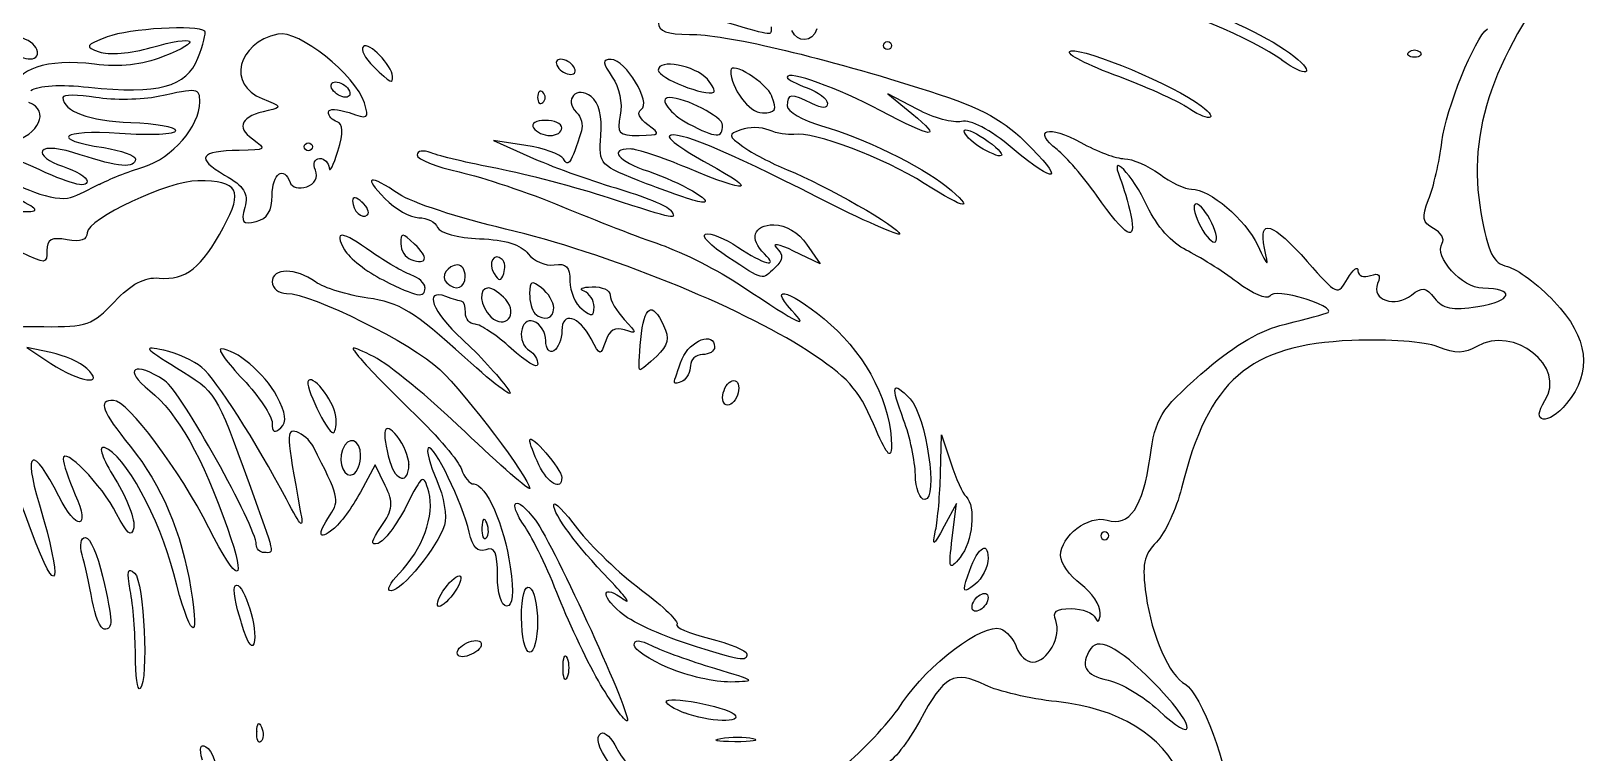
# Model space of a CAD drawing. Extents: x 2.4 to 13.2, y 1.8 to 13.4.
# Drawn here: x 8.493 to 12.418, y 8.006 to 9.82 of the extents above; entities that cross this region are included whole.
import ezdxf

# ---------------------------------------------------------------- set-up
doc = ezdxf.new("R2010")
doc.units = 0
doc.layers.add('Layer_1', color=7, linetype='CONTINUOUS')

msp = doc.modelspace()

# ---------------------------------------------------------------- linework, layer by layer
at = {"layer": 'Layer_1', "color": 7}
for points in [[(8.507261, 9.77417), (8.507244, 9.77397)], [(11.636094, 9.74741), (11.636088, 9.74793)], [(10.192735, 9.69937), (10.192722, 9.69927)], [(10.35491, 9.65641), (10.354921, 9.65657)], [(10.720215, 9.62382), (10.645815, 9.66262), (10.706475, 9.61302)], [(11.39545, 9.63088), (11.395452, 9.63013)], [(10.230898, 9.58357), (10.230895, 9.58437)], [(9.735849, 9.53323), (9.655022, 9.54583), (9.746002, 9.50453)], [(8.663935, 9.43603), (8.663935, 9.43445)], [(9.098513, 9.40741), (9.098643, 9.40721)], [(9.324754, 9.39115), (9.324754, 9.38995)], [(10.442041, 9.28443), (10.475911, 9.23543), (10.408981, 9.26753)], [(10.243695, 9.25243), (10.243711, 9.25233)], [(9.482814, 9.17511), (9.482803, 9.17541)], [(8.542626, 9.01219), (8.481969, 9.02469), (8.542626, 8.98479)], [(8.632888, 8.97199), (8.632888, 8.97209)], [(10.109553, 8.93803), (10.109563, 8.93743)], [(9.110588, 8.90237), (9.11059, 8.90289)], [(10.778599, 8.70903), (10.781199, 8.80493), (10.804349, 8.73453)], [(9.382955, 8.67781), (9.35793, 8.72971), (9.320807, 8.66121)], [(9.442354, 8.73035), (9.442364, 8.72995)], [(10.71522, 8.70485), (10.71524, 8.70475)], [(10.808019, 8.54648), (10.818979, 8.63278), (10.787539, 8.57528)], [(9.638141, 8.58311), (9.638146, 8.58371)], [(10.808189, 8.54589), (10.808019, 8.54648)], [(10.846906, 8.45083), (10.846906, 8.45073)], [(10.139955, 8.28022), (10.139888, 8.28043)], [(10.094399, 8.21943), (10.094398, 8.21903)], [(9.924241, 8.17692), (9.924241, 8.17681)], [(11.33112, 8.16442), (11.331108, 8.16455)], [(10.134839, 8.10651), (10.134837, 8.10551)], [(9.059814, 8.05902), (9.059778, 8.05852)], [(10.226057, 8.04145), (10.226057, 8.04172)]]:
    msp.add_lwpolyline(points, dxfattribs=at)
for points in [[(10.635253, 9.78403)], [(11.956191, 9.76803)], [(9.401259, 9.70657)], [(9.856846, 9.73057)], [(9.250284, 9.67348)], [(9.77934, 9.66657)], [(9.826518, 9.57705)], [(10.042581, 9.58512)], [(9.17952, 9.52965)], [(10.869246, 9.53463)], [(11.460575, 9.33791)], [(9.456345, 9.28491)], [(9.676957, 9.24644)], [(9.583903, 9.20371)], [(9.685666, 9.14521)], [(9.806318, 9.12451)], [(10.0253, 9.04533)], [(10.230874, 8.89903)], [(9.259737, 8.84392)], [(9.321042, 8.75405)], [(9.769098, 8.72965)], [(11.201406, 8.55141)], [(9.527908, 8.41223)], [(8.646295, 8.38864)], [(10.85766, 8.37203)], [(9.021387, 8.3321)], [(9.725404, 8.34583)], [(8.754896, 8.25248)], [(9.56365, 8.25683)], [(9.829691, 8.21971)]]:
    msp.add_lwpolyline(points, close=True, dxfattribs=at)
for points in [[(12.36498, 10.01224), (12.168566, 9.7647), (12.099757, 9.56921), (12.136819, 9.36399)], [(11.201385, 9.92742), (11.201385, 9.97532), (11.55368, 9.84652), (11.666614, 9.75751)], [(11.636088, 9.74793), (11.568068, 9.79873), (11.363382, 9.88567), (11.280125, 9.89902)], [(8.929102, 9.82005), (8.911473, 9.83675), (8.738741, 9.82705), (8.68414, 9.80595)], [(8.911916, 9.75245), (8.925247, 9.78595), (8.932988, 9.81655), (8.929102, 9.82005)], [(9.112651, 9.81294), (9.010809, 9.79004), (8.985314, 9.68527), (9.073237, 9.65091)], [(9.330504, 9.64001), (9.308732, 9.71021), (9.164687, 9.82464), (9.112651, 9.81294)], [(10.069579, 9.8409), (10.069579, 9.8204), (10.091689, 9.8123), (10.147219, 9.8123)], [(10.147219, 9.8123), (10.238189, 9.8123), (10.458648, 9.761), (10.723488, 9.67807)], [(10.352645, 9.8311), (10.352645, 9.8076), (10.362045, 9.8068), (10.243281, 9.8412)], [(10.467988, 9.82593), (10.455988, 9.79183), (10.418558, 9.79013), (10.405198, 9.82193)], [(12.038636, 9.54249), (12.048946, 9.62529), (12.120886, 9.80331), (12.153202, 9.82618)], [(8.443772, 9.78017), (8.458113, 9.74477), (8.519639, 9.73877), (8.507261, 9.77417)], [(8.507244, 9.77397), (8.502594, 9.78717), (8.483708, 9.80067), (8.465191, 9.80417)], [(8.68414, 9.80595), (8.62887, 9.78485), (8.627075, 9.78145), (8.66392, 9.76825)], [(8.66392, 9.76825), (8.686318, 9.76025), (8.7445, 9.76425), (8.794401, 9.77915)], [(8.794401, 9.77915), (8.908465, 9.81145), (8.927352, 9.79715), (8.824541, 9.75635)], [(9.327915, 9.78187), (9.320365, 9.77487), (9.331635, 9.75207), (9.352962, 9.73167)], [(9.401279, 9.70657), (9.399999, 9.73457), (9.341469, 9.79467), (9.327915, 9.78187)], [(10.635253, 9.78403), (10.635253, 9.78903), (10.639853, 9.79413), (10.645353, 9.79413)], [(10.645353, 9.77393), (10.639853, 9.77393), (10.635253, 9.77893), (10.635253, 9.78403)], [(10.645353, 9.79413), (10.650853, 9.79413), (10.655453, 9.78913), (10.655453, 9.78403)], [(10.655453, 9.78403), (10.655453, 9.77903), (10.650853, 9.77393), (10.645353, 9.77393)], [(11.106667, 9.77053), (11.144037, 9.77753), (11.365492, 9.68423), (11.4339, 9.63288)], [(11.956221, 9.76803), (11.963621, 9.77503), (11.975781, 9.77503), (11.983171, 9.76803)], [(8.65191, 9.73725), (8.532783, 9.75225), (8.451626, 9.72505), (8.451626, 9.67035)], [(8.637453, 9.67935), (8.813284, 9.66125), (8.882974, 9.67965), (8.911916, 9.75245)], [(8.824541, 9.75635), (8.770322, 9.73485), (8.717521, 9.72905), (8.65191, 9.73725)], [(9.824135, 9.74967), (9.813015, 9.74967), (9.809539, 9.74167), (9.816375, 9.73057)], [(9.856846, 9.73057), (9.850046, 9.74147), (9.835233, 9.74967), (9.824135, 9.74967)], [(9.950571, 9.74922), (9.928111, 9.74929), (9.928671, 9.74122), (9.953471, 9.70512)], [(10.026301, 9.62325), (10.053251, 9.63915), (9.987101, 9.74906), (9.950571, 9.74922)], [(10.192722, 9.69927), (10.161942, 9.73447), (10.069144, 9.75177), (10.069144, 9.72237)], [(10.354921, 9.65657), (10.341591, 9.69077), (10.25112, 9.74697), (10.25112, 9.72107)], [(11.214163, 9.71093), (11.134793, 9.74053), (11.087028, 9.76693), (11.106667, 9.77053)], [(11.666614, 9.75751), (11.724884, 9.71151), (11.696624, 9.70261), (11.636094, 9.74741)], [(11.969681, 9.75513), (11.954861, 9.75513), (11.948801, 9.76113), (11.956191, 9.76803)], [(11.983171, 9.76803), (11.990571, 9.76103), (11.984471, 9.75513), (11.969681, 9.75513)], [(9.352962, 9.73167), (9.397314, 9.68917), (9.402152, 9.68677), (9.401259, 9.70657)], [(9.816375, 9.73057), (9.823285, 9.71967), (9.837988, 9.71147), (9.849086, 9.71147)], [(9.849086, 9.71147), (9.860206, 9.71147), (9.863682, 9.71947), (9.856846, 9.73057)], [(9.953471, 9.70512), (9.971001, 9.67972), (9.979631, 9.63882), (9.973661, 9.60922)], [(10.069144, 9.72237), (10.069144, 9.70257), (10.188964, 9.65527), (10.208505, 9.66727)], [(10.208505, 9.66727), (10.212905, 9.66927), (10.205605, 9.68427), (10.192735, 9.69937)], [(10.25112, 9.72107), (10.25112, 9.67717), (10.29788, 9.61491), (10.33084, 9.61491)], [(10.627155, 9.62102), (10.523067, 9.67672), (10.393075, 9.72318), (10.393075, 9.70462)], [(10.393075, 9.70462), (10.393075, 9.69962), (10.415825, 9.68772), (10.443625, 9.67762)], [(11.395452, 9.63013), (11.374322, 9.64523), (11.292724, 9.68163), (11.214163, 9.71093)], [(8.492067, 9.67135), (8.510548, 9.68395), (8.567391, 9.68725), (8.637453, 9.67935)], [(8.655257, 9.65382), (8.609988, 9.66082), (8.572949, 9.66082), (8.572949, 9.65383)], [(8.811957, 9.65582), (8.771045, 9.64782), (8.700529, 9.64572), (8.655257, 9.65382)], [(8.91667, 9.64242), (8.91667, 9.67742), (8.91278, 9.67782), (8.811957, 9.65582)], [(9.250284, 9.67348), (9.243374, 9.68438), (9.246884, 9.69258), (9.258044, 9.69258)], [(9.282995, 9.65438), (9.271875, 9.65438), (9.257151, 9.66238), (9.250284, 9.67348)], [(9.258044, 9.69258), (9.269164, 9.69258), (9.283888, 9.68458), (9.290755, 9.67348)], [(9.290755, 9.67348), (9.297555, 9.66258), (9.294155, 9.65438), (9.282995, 9.65438)], [(9.77934, 9.66667), (9.7719, 9.67367), (9.765849, 9.66767), (9.765849, 9.65397)], [(9.77934, 9.64107), (9.78678, 9.64807), (9.78678, 9.65957), (9.77934, 9.66657)], [(9.900747, 9.65603), (9.864569, 9.68443), (9.830178, 9.64803), (9.863464, 9.61613)], [(9.924887, 9.55803), (9.928487, 9.60583), (9.919887, 9.64103), (9.900747, 9.65603)], [(10.33084, 9.61491), (10.36367, 9.61491), (10.36812, 9.62191), (10.35491, 9.65641)], [(10.455055, 9.63872), (10.403705, 9.66472), (10.393075, 9.66372), (10.393075, 9.63272)], [(10.443625, 9.67762), (10.471425, 9.66752), (10.494165, 9.65032), (10.494165, 9.63902)], [(10.723488, 9.67807), (10.873078, 9.63117), (10.92816, 9.60337), (10.989924, 9.54342)], [(8.441843, 9.54115), (8.513503, 9.55985), (8.540825, 9.62035), (8.487017, 9.64095)], [(8.572949, 9.65383), (8.572949, 9.61873), (8.639131, 9.59423), (8.743113, 9.59063)], [(8.775928, 9.47925), (8.847258, 9.50075), (8.91667, 9.58117), (8.91667, 9.64242)], [(9.088395, 9.62071), (9.020884, 9.60661), (9.006282, 9.58031), (9.049043, 9.54951)], [(9.073237, 9.65091), (9.122594, 9.63171), (9.124297, 9.62831), (9.088395, 9.62071)], [(9.240045, 9.61651), (9.240045, 9.62661), (9.262827, 9.62451), (9.291956, 9.61551)], [(9.261998, 9.59241), (9.249932, 9.59641), (9.240045, 9.60711), (9.240045, 9.61651)], [(9.291956, 9.61551), (9.339732, 9.59831), (9.342804, 9.60021), (9.330504, 9.64001)], [(9.765849, 9.65397), (9.765849, 9.63987), (9.771909, 9.63417), (9.77934, 9.64107)], [(9.863464, 9.61613), (9.874967, 9.60523), (9.880559, 9.58443), (9.875849, 9.56983)], [(10.042661, 9.58505), (10.021271, 9.60045), (10.014481, 9.61625), (10.026301, 9.62325)], [(10.096458, 9.65327), (10.068208, 9.65327), (10.099358, 9.61097), (10.144968, 9.58757)], [(10.230895, 9.58437), (10.230895, 9.60517), (10.137115, 9.65327), (10.096458, 9.65327)], [(10.393075, 9.63272), (10.393075, 9.61852), (10.431735, 9.59602), (10.479005, 9.58262)], [(10.494165, 9.63902), (10.494165, 9.62482), (10.482295, 9.62472), (10.455055, 9.63872)], [(10.706475, 9.61302), (10.786725, 9.54742), (10.760495, 9.55022), (10.627155, 9.62102)], [(10.831421, 9.59352), (10.811171, 9.58852), (10.761131, 9.60152), (10.720215, 9.62382)], [(11.4339, 9.63288), (11.48442, 9.59498), (11.44802, 9.59228), (11.39545, 9.63088)], [(8.743113, 9.59063), (8.805169, 9.58863), (8.855962, 9.57973), (8.855981, 9.57003)], [(9.263908, 9.51891), (9.277994, 9.56551), (9.277462, 9.58751), (9.261998, 9.59241)], [(9.784887, 9.59615), (9.761977, 9.59615), (9.74888, 9.58815), (9.755758, 9.57705)], [(9.755758, 9.57705), (9.762668, 9.56615), (9.781379, 9.55795), (9.797389, 9.55795)], [(9.826518, 9.57705), (9.826518, 9.58795), (9.807786, 9.59615), (9.784887, 9.59615)], [(9.797389, 9.55795), (9.81341, 9.55795), (9.826518, 9.56595), (9.826518, 9.57705)], [(9.973661, 9.60922), (9.964261, 9.56282), (9.969061, 9.55772), (10.021221, 9.55832)], [(10.021221, 9.55832), (10.074671, 9.559), (10.076331, 9.56032), (10.042581, 9.58512)], [(10.144968, 9.58757), (10.215268, 9.55137), (10.230898, 9.55067), (10.230898, 9.58357)], [(10.34758, 9.57166), (10.32811, 9.57966), (10.29627, 9.57966), (10.27681, 9.57266)], [(10.479005, 9.58262), (10.581871, 9.55342), (10.72955, 9.48179), (10.7924, 9.4305)], [(10.958774, 9.52612), (10.902644, 9.57312), (10.85424, 9.59872), (10.831421, 9.59352)], [(11.071538, 9.52242), (11.007368, 9.57272), (11.050278, 9.58582), (11.131238, 9.54042)], [(8.714976, 9.56303), (8.56671, 9.57313), (8.53881, 9.54813), (8.675204, 9.52753)], [(8.855981, 9.57003), (8.855997, 9.55993), (8.79255, 9.55743), (8.714976, 9.56303)], [(9.049043, 9.54951), (9.08607, 9.52291), (9.084116, 9.52121), (9.015943, 9.52061)], [(9.17952, 9.52965), (9.17952, 9.53465), (9.18407, 9.53975), (9.18963, 9.53975)], [(9.18963, 9.53975), (9.19519, 9.53975), (9.19974, 9.53475), (9.19974, 9.52965)], [(9.875849, 9.56983), (9.848208, 9.48423), (9.844381, 9.47823), (9.830805, 9.49903)], [(10.03985, 9.43681), (9.919411, 9.48341), (9.919215, 9.48361), (9.924887, 9.55803)], [(10.097118, 9.55661), (10.090918, 9.55061), (10.134578, 9.51951), (10.193998, 9.48731)], [(10.468838, 9.40305), (10.235787, 9.5218), (10.113609, 9.57225), (10.097118, 9.55661)], [(10.27681, 9.57266), (10.244, 9.56046), (10.24438, 9.55756), (10.28181, 9.53016)], [(10.40955, 9.56076), (10.39492, 9.55876), (10.36704, 9.56276), (10.34758, 9.57166)], [(10.73755, 9.4375), (10.636854, 9.5018), (10.459258, 9.56851), (10.40955, 9.56076)], [(10.869246, 9.53463), (10.847826, 9.55003), (10.834306, 9.56633), (10.839236, 9.57113)], [(10.839236, 9.57113), (10.844136, 9.57613), (10.870796, 9.56313), (10.898416, 9.54313)], [(10.898416, 9.54313), (10.926056, 9.52313), (10.939556, 9.50663), (10.928426, 9.50663)], [(10.989924, 9.54342), (11.093746, 9.44259), (11.072584, 9.43074), (10.958774, 9.52612)], [(11.131238, 9.54042), (11.171278, 9.51802), (11.220478, 9.49962), (11.24058, 9.49962)], [(12.005396, 9.39723), (12.017466, 9.42753), (12.032446, 9.49283), (12.038636, 9.54249)], [(8.497927, 9.47903), (8.431576, 9.51063), (8.395638, 9.50303), (8.421709, 9.46303)], [(8.521409, 9.51973), (8.514709, 9.50963), (8.53724, 9.49183), (8.571432, 9.48053)], [(8.616452, 9.50963), (8.564824, 9.52693), (8.528976, 9.53023), (8.521409, 9.51973)], [(8.754918, 9.49873), (8.754918, 9.47463), (8.711064, 9.47803), (8.616452, 9.50963)], [(8.675204, 9.52753), (8.719048, 9.52053), (8.754918, 9.50793), (8.754918, 9.49873)], [(9.015943, 9.52061), (8.916408, 9.51961), (8.905366, 9.50121), (8.979229, 9.45851)], [(9.18963, 9.51955), (9.18407, 9.51955), (9.17952, 9.52455), (9.17952, 9.52965)], [(9.19974, 9.52965), (9.19974, 9.52465), (9.19519, 9.51955), (9.18963, 9.51955)], [(9.207341, 9.47071), (9.200751, 9.48691), (9.205431, 9.50031), (9.217759, 9.50031)], [(9.217759, 9.50031), (9.23008, 9.50031), (9.240977, 9.48941), (9.241955, 9.47631)], [(9.241955, 9.47631), (9.242903, 9.46311), (9.25282, 9.48231), (9.263908, 9.51891)], [(9.498323, 9.51413), (9.478103, 9.52213), (9.462943, 9.52013), (9.462943, 9.50913)], [(9.462943, 9.50913), (9.462943, 9.49823), (9.510708, 9.47923), (9.569093, 9.46633)], [(9.665127, 9.47463), (9.592847, 9.48843), (9.517783, 9.50633), (9.498323, 9.51413)], [(9.830805, 9.49903), (9.823045, 9.51123), (9.780308, 9.52633), (9.735849, 9.53323)], [(9.746002, 9.50453), (9.796042, 9.48183), (9.893472, 9.44653), (9.962504, 9.42603)], [(9.998179, 9.52431), (9.942989, 9.52431), (9.967909, 9.49381), (10.044239, 9.46791)], [(10.142228, 9.47641), (10.079368, 9.50281), (10.014544, 9.52431), (9.998179, 9.52431)], [(10.28181, 9.53016), (10.30405, 9.51396), (10.35409, 9.48786), (10.393016, 9.47196)], [(10.928426, 9.50663), (10.917306, 9.5067), (10.890676, 9.51943), (10.869246, 9.53463)], [(11.170638, 9.4078), (11.138728, 9.453), (11.094128, 9.5046), (11.071538, 9.52242)], [(11.298918, 9.379), (11.260858, 9.4605), (11.200328, 9.52291), (11.230018, 9.4501)], [(11.24058, 9.49962), (11.26067, 9.49962), (11.30027, 9.48232), (11.32854, 9.46122)], [(8.421709, 9.46303), (8.443318, 9.42983), (8.556056, 9.38943), (8.592106, 9.40193)], [(8.633607, 9.44323), (8.633607, 9.42393), (8.589593, 9.43623), (8.497927, 9.47903)], [(8.571432, 9.48053), (8.605628, 9.46963), (8.633607, 9.45253), (8.633607, 9.44323)], [(8.663935, 9.43445), (8.686175, 9.44735), (8.736571, 9.46735), (8.775928, 9.47925)], [(9.098643, 9.40721), (9.098643, 9.46191), (9.128341, 9.48341), (9.143662, 9.43991)], [(9.185446, 9.42901), (9.205634, 9.43601), (9.214448, 9.45321), (9.207341, 9.47071)], [(9.41827, 9.41017), (9.342471, 9.46197), (9.32527, 9.45707), (9.382071, 9.39927)], [(9.569093, 9.46633), (9.627478, 9.45333), (9.743481, 9.41433), (9.826885, 9.37963)], [(9.946678, 9.40053), (9.864107, 9.42733), (9.737408, 9.46073), (9.665127, 9.47463)], [(10.044239, 9.46791), (10.124639, 9.44071), (10.213212, 9.38991), (10.180163, 9.39001)], [(10.193998, 9.48731), (10.324775, 9.41611), (10.298607, 9.41051), (10.142228, 9.47641)], [(10.393016, 9.47196), (10.489496, 9.43276), (10.676082, 9.32622), (10.676082, 9.31035)], [(11.32854, 9.46122), (11.35682, 9.44012), (11.39321, 9.42282), (11.40941, 9.42282)], [(8.592106, 9.40193), (8.609387, 9.40793), (8.641693, 9.42343), (8.663935, 9.43603)], [(8.912254, 9.44425), (8.83957, 9.44454), (8.633798, 9.34815), (8.633798, 9.31364)], [(8.976375, 9.32732), (9.026686, 9.42082), (9.014172, 9.44364), (8.912254, 9.44425)], [(8.979229, 9.45851), (9.029228, 9.42961), (9.039376, 9.41331), (9.029802, 9.37721)], [(9.143662, 9.43991), (9.148052, 9.42731), (9.166725, 9.42281), (9.185446, 9.42901)], [(9.962504, 9.42603), (10.031544, 9.40563), (10.093485, 9.38033), (10.100173, 9.37023)], [(10.180163, 9.39001), (10.169363, 9.39007), (10.106203, 9.41111), (10.03985, 9.43681)], [(10.7924, 9.4305), (10.8703, 9.3669), (10.84243, 9.3705), (10.73755, 9.4375)], [(11.230018, 9.4501), (11.238218, 9.4299), (11.250298, 9.3883), (11.256838, 9.3577)], [(11.40941, 9.42282), (11.45591, 9.42282), (11.54429, 9.34792), (11.57571, 9.28179)], [(8.471868, 9.36663), (8.51738, 9.36677), (8.514862, 9.37063), (8.446595, 9.40483)], [(9.058173, 9.34201), (9.086701, 9.34901), (9.098513, 9.36821), (9.098513, 9.40741)], [(9.324754, 9.38995), (9.310253, 9.40375), (9.300834, 9.40485), (9.300834, 9.39395)], [(9.300834, 9.39395), (9.300834, 9.36845), (9.324754, 9.34565), (9.338245, 9.35855)], [(9.338245, 9.35855), (9.343985, 9.36355), (9.33796, 9.37855), (9.324754, 9.39115)], [(9.382071, 9.39927), (9.408202, 9.37287), (9.446452, 9.35137), (9.467108, 9.35137)], [(9.685351, 9.32277), (9.568588, 9.35017), (9.448401, 9.38957), (9.41827, 9.41017)], [(10.100173, 9.37023), (10.116593, 9.34503), (10.117363, 9.34493), (9.946678, 9.40053)], [(10.676082, 9.31035), (10.676082, 9.30335), (10.582812, 9.34495), (10.468838, 9.40305)], [(11.256838, 9.3577), (11.272058, 9.2861), (11.245428, 9.3017), (11.170638, 9.4078)], [(11.421005, 9.38591), (11.411905, 9.38591), (11.414805, 9.36431), (11.427505, 9.33791)], [(11.460575, 9.33791), (11.447905, 9.36431), (11.430085, 9.38591), (11.421005, 9.38591)], [(12.017586, 9.32413), (11.989146, 9.33923), (11.987096, 9.35143), (12.005396, 9.39723)], [(9.029802, 9.37721), (9.019724, 9.33901), (9.024182, 9.33351), (9.058173, 9.34201)], [(9.467108, 9.35137), (9.487764, 9.35137), (9.509143, 9.34047), (9.514618, 9.32677)], [(9.826885, 9.37963), (9.910285, 9.34493), (10.022307, 9.30153), (10.075818, 9.28313)], [(11.395528, 9.26996), (11.360238, 9.28696), (11.321508, 9.33066), (11.298918, 9.379)], [(11.59293, 9.27479), (11.57619, 9.35179), (11.61302, 9.34029), (11.70037, 9.24119)], [(12.136819, 9.36399), (12.155459, 9.26074), (12.167119, 9.23709), (12.203469, 9.22843)], [(8.58325, 9.29584), (8.543778, 9.30284), (8.532705, 9.29684), (8.532705, 9.26884)], [(8.633798, 9.31364), (8.633798, 9.29524), (8.617807, 9.28954), (8.58325, 9.29584)], [(8.814407, 9.19945), (8.88226, 9.19345), (8.921211, 9.22475), (8.976375, 9.32732)], [(9.34948, 9.26461), (9.272788, 9.31921), (9.252228, 9.32111), (9.280538, 9.27061)], [(9.456324, 9.28491), (9.425207, 9.31451), (9.422145, 9.31461), (9.422145, 9.28591)], [(9.514618, 9.32677), (9.520468, 9.31237), (9.564328, 9.30057), (9.620131, 9.29827)], [(10.443562, 9.01711), (10.273704, 9.12774), (9.936191, 9.26377), (9.685351, 9.32277)], [(10.243711, 9.25233), (10.200731, 9.28023), (10.175581, 9.30633), (10.187811, 9.31013)], [(10.187811, 9.31013), (10.200041, 9.31413), (10.236621, 9.29923), (10.269071, 9.27733)], [(10.336001, 9.26053), (10.296541, 9.29793), (10.308201, 9.33343), (10.359951, 9.33343)], [(10.359951, 9.33343), (10.389371, 9.33343), (10.421391, 9.31433), (10.442041, 9.28443)], [(11.427505, 9.33791), (11.440175, 9.31151), (11.457995, 9.29001), (11.467075, 9.29001)], [(11.467075, 9.29001), (11.476175, 9.29001), (11.473275, 9.31161), (11.460575, 9.33791)], [(12.039486, 9.28703), (12.046286, 9.29793), (12.036286, 9.31403), (12.017586, 9.32413)], [(8.532705, 9.26884), (8.532705, 9.23424), (8.529865, 9.23404), (8.46719, 9.26484)], [(9.280538, 9.27061), (9.292381, 9.24951), (9.335925, 9.21541), (9.377291, 9.19471)], [(9.447423, 9.20761), (9.427958, 9.21461), (9.383892, 9.24001), (9.34948, 9.26461)], [(9.422145, 9.28591), (9.422145, 9.26871), (9.43352, 9.25081), (9.447415, 9.24611)], [(9.447415, 9.24611), (9.488727, 9.23201), (9.492873, 9.25011), (9.456345, 9.28491)], [(9.620131, 9.29827), (9.684438, 9.29627), (9.724272, 9.28327), (9.741924, 9.26047)], [(9.676988, 9.24641), (9.656417, 9.26581), (9.639471, 9.23631), (9.656321, 9.21071)], [(10.075818, 9.28313), (10.129318, 9.26473), (10.220312, 9.21853), (10.278007, 9.18013)], [(10.269071, 9.27733), (10.333241, 9.23403), (10.37502, 9.22343), (10.336001, 9.26053)], [(10.408981, 9.26753), (10.372171, 9.28513), (10.352841, 9.28883), (10.366021, 9.27553)], [(10.366021, 9.27553), (10.384561, 9.25703), (10.383741, 9.24563), (10.362421, 9.22543)], [(11.524264, 9.18886), (11.485854, 9.21796), (11.427924, 9.25436), (11.395528, 9.26996)], [(11.57571, 9.28179), (11.60269, 9.22499), (11.60373, 9.22449), (11.59293, 9.27479)], [(12.141172, 9.17399), (12.089322, 9.17399), (12.017704, 9.25369), (12.039486, 9.28703)], [(9.207799, 9.18978), (9.157594, 9.22578), (9.098918, 9.22578), (9.098918, 9.18963)], [(9.564884, 9.23251), (9.539391, 9.23251), (9.521127, 9.20261), (9.537275, 9.18721)], [(9.583903, 9.20371), (9.583903, 9.21961), (9.575403, 9.23251), (9.564884, 9.23251)], [(9.680677, 9.21064), (9.685357, 9.22404), (9.683867, 9.24014), (9.676957, 9.24644)], [(9.741924, 9.26047), (9.756361, 9.24187), (9.785926, 9.22937), (9.807634, 9.23267)], [(9.807634, 9.23267), (9.837741, 9.23767), (9.847107, 9.22767), (9.847107, 9.19187)], [(10.362421, 9.22543), (10.328601, 9.19333), (10.337591, 9.19133), (10.243695, 9.25243)], [(11.70037, 9.24119), (11.7757, 9.15569), (11.77671, 9.15519), (11.801758, 9.19799)], [(11.801758, 9.19799), (11.815668, 9.22169), (11.827378, 9.23069), (11.827758, 9.21789)], [(12.203469, 9.22843), (12.227699, 9.22243), (12.280529, 9.18323), (12.320882, 9.14093)], [(8.702409, 9.13985), (8.744819, 9.18495), (8.77777, 9.20245), (8.814407, 9.19945)], [(9.098918, 9.18963), (9.098918, 9.17373), (9.115093, 9.16103), (9.134871, 9.16103)], [(9.33922, 9.14918), (9.287904, 9.15618), (9.22876, 9.17468), (9.207799, 9.18978)], [(9.377291, 9.19471), (9.464136, 9.15131), (9.482814, 9.14771), (9.482814, 9.17511)], [(9.482803, 9.17541), (9.482803, 9.18631), (9.466878, 9.20071), (9.447423, 9.20761)], [(9.537275, 9.18721), (9.560057, 9.16561), (9.583902, 9.17401), (9.583903, 9.20371)], [(9.656321, 9.21071), (9.669057, 9.19131), (9.67382, 9.19131), (9.680677, 9.21064)], [(9.775977, 9.17481), (9.750771, 9.19461), (9.745647, 9.19231), (9.745647, 9.16111)], [(9.847107, 9.19187), (9.847107, 9.16617), (9.860757, 9.13427), (9.877437, 9.12117)], [(10.405044, 9.11823), (10.338474, 9.19023), (10.409344, 9.16413), (10.503174, 9.08203)], [(11.605794, 9.15416), (11.599294, 9.14406), (11.562664, 9.16016), (11.524264, 9.18886)], [(11.827758, 9.21789), (11.828073, 9.20499), (11.842198, 9.19949), (11.859038, 9.20569)], [(11.859038, 9.20569), (11.880858, 9.21369), (11.886048, 9.20769), (11.877178, 9.18599)], [(11.877178, 9.18599), (11.860498, 9.14469), (11.920798, 9.12419), (11.962368, 9.15679)], [(9.134871, 9.16103), (9.197405, 9.16103), (9.45115, 9.03493), (9.519955, 8.96965)], [(9.582706, 8.99975), (9.454232, 9.11631), (9.419047, 9.13789), (9.33922, 9.14918)], [(9.53528, 9.15317), (9.478425, 9.17377), (9.500782, 9.11547), (9.576401, 9.04581)], [(9.57571, 9.14097), (9.57103, 9.14097), (9.552864, 9.14597), (9.53528, 9.15317)], [(9.642084, 9.17481), (9.61624, 9.17481), (9.620386, 9.12871), (9.648564, 9.10191)], [(9.685703, 9.14521), (9.671457, 9.16151), (9.651833, 9.17481), (9.642084, 9.17481)], [(9.648564, 9.10191), (9.684412, 9.06791), (9.718505, 9.10791), (9.685666, 9.14521)], [(9.745647, 9.16111), (9.745647, 9.14041), (9.751707, 9.11781), (9.759138, 9.11081)], [(9.806307, 9.12451), (9.806307, 9.13901), (9.792657, 9.16171), (9.775977, 9.17481)], [(9.882498, 9.16637), (9.868592, 9.17137), (9.877718, 9.17727), (9.902718, 9.17727)], [(9.907768, 9.12717), (9.907768, 9.14337), (9.896388, 9.16107), (9.882498, 9.16637)], [(9.902718, 9.17727), (9.927738, 9.17827), (9.948208, 9.16927), (9.948208, 9.15627)], [(9.948208, 9.15627), (9.948208, 9.14397), (9.964128, 9.11657), (9.983588, 9.09557)], [(10.278007, 9.18013), (10.427901, 9.08063), (10.449709, 9.06998), (10.405044, 9.11823)], [(11.697724, 9.14616), (11.649844, 9.16196), (11.612784, 9.16526), (11.605794, 9.15416)], [(11.747614, 9.11086), (11.765784, 9.11586), (11.745714, 9.13026), (11.697724, 9.14616)], [(11.962368, 9.15679), (11.989538, 9.17829), (11.998688, 9.17689), (12.020388, 9.14879)], [(12.020388, 9.14879), (12.040828, 9.12229), (12.063278, 9.11789), (12.129042, 9.12789)], [(12.129042, 9.12789), (12.216182, 9.14109), (12.224842, 9.17399), (12.141172, 9.17399)], [(8.524692, 9.07735), (8.633228, 9.07635), (8.646967, 9.08135), (8.702409, 9.13985)], [(9.58421, 9.11237), (9.58421, 9.12827), (9.58038, 9.14097), (9.57571, 9.14097)], [(9.608502, 9.08347), (9.595139, 9.08347), (9.58421, 9.09647), (9.58421, 9.11237)], [(9.759138, 9.11081), (9.781729, 9.08931), (9.806318, 9.09651), (9.806318, 9.12451)], [(9.900556, 9.04657), (9.86979, 9.10457), (9.826809, 9.11667), (9.826809, 9.06717)], [(9.877437, 9.12117), (9.902176, 9.10177), (9.907768, 9.10277), (9.907768, 9.12717)], [(10.02522, 9.04533), (10.03382, 9.13103), (10.05318, 9.14273), (10.08262, 9.08013)], [(11.631461, 9.07986), (11.678661, 9.09206), (11.730931, 9.10596), (11.747614, 9.11086)], [(12.320882, 9.14093), (12.407292, 9.05013), (12.417872, 8.96344), (12.352192, 8.88422)], [(8.417744, 9.03995), (8.407894, 9.07565), (8.416164, 9.07855), (8.524692, 9.07735)], [(9.699493, 9.02227), (9.662816, 9.05607), (9.621876, 9.08347), (9.608502, 9.08347)], [(9.756039, 9.09047), (9.721382, 9.10307), (9.712239, 9.03607), (9.74594, 9.01637)], [(9.786369, 9.04197), (9.786369, 9.06257), (9.772719, 9.08427), (9.756039, 9.09047)], [(9.826809, 9.06717), (9.826809, 9.04567), (9.817669, 9.02307), (9.806589, 9.01647)], [(9.984536, 9.06917), (9.960996, 9.07717), (9.946026, 9.0685), (9.936976, 9.04157)], [(9.983588, 9.09557), (10.016168, 9.06027), (10.016258, 9.05817), (9.984536, 9.06917)], [(10.08262, 9.08013), (10.09775, 9.04793), (10.09384, 9.03023), (10.06549, 9.00343)], [(10.129273, 8.99613), (10.148133, 9.04313), (10.210653, 9.06623), (10.210653, 9.02623)], [(10.503174, 9.08203), (10.593524, 9.00293), (10.656485, 8.87702), (10.655237, 8.77768)], [(11.432999, 8.95779), (11.505789, 9.02239), (11.575995, 9.06552), (11.631461, 9.07986)], [(12.297492, 8.89122), (12.353282, 8.97592), (12.219202, 9.08246), (12.126151, 9.02734)], [(8.82609, 9.01803), (8.772374, 9.03013), (8.77607, 9.02403), (8.858386, 8.97383)], [(9.355118, 9.00126), (9.292746, 9.03186), (9.291821, 9.03176), (9.321194, 8.99626)], [(9.576401, 9.04581), (9.616374, 9.00901), (9.667934, 8.95291), (9.690981, 8.92115)], [(9.806589, 9.01647), (9.795469, 9.01047), (9.786369, 9.02147), (9.786369, 9.04197)], [(9.936976, 9.04157), (9.923996, 9.00267), (9.923356, 9.00277), (9.900556, 9.04657)], [(10.0231, 8.96863), (10.0199, 8.96863), (10.0209, 9.00313), (10.0253, 9.04533)], [(11.812149, 9.04255), (11.553756, 9.03165), (11.451361, 8.94265), (11.384281, 8.67131)], [(12.028781, 9.02665), (11.994811, 9.03995), (11.905542, 9.04645), (11.812149, 9.04255)], [(12.126151, 9.02734), (12.095421, 9.00924), (12.073651, 9.00894), (12.028781, 9.02665)], [(8.632888, 8.97209), (8.616618, 8.98719), (8.575987, 9.00529), (8.542626, 9.01219)], [(8.829021, 8.94137), (8.752204, 8.99247), (8.720956, 8.97167), (8.791208, 8.91617)], [(8.9218, 8.97483), (8.902529, 8.99133), (8.859448, 9.01073), (8.82609, 9.01803)], [(8.970481, 9.02127), (8.960531, 9.02127), (8.985335, 8.98677), (9.025527, 8.94447)], [(9.11059, 8.90289), (9.079503, 8.95989), (9.006864, 9.02127), (8.970481, 9.02127)], [(9.321194, 8.99626), (9.33781, 8.97616), (9.398779, 8.91396), (9.456698, 8.85788)], [(9.582578, 8.81383), (9.492746, 8.89973), (9.390381, 8.98396), (9.355118, 9.00126)], [(9.690981, 8.92115), (9.714008, 8.88945), (9.665297, 8.92515), (9.582706, 8.99975)], [(9.76616, 8.98277), (9.76616, 8.97067), (9.736149, 8.98877), (9.699493, 9.02227)], [(9.74594, 9.01637), (9.75706, 9.01037), (9.76616, 8.99467), (9.76616, 8.98277)], [(10.06549, 9.00343), (10.04524, 8.98423), (10.02618, 8.96863), (10.0231, 8.96863)], [(10.109563, 8.93743), (10.109563, 8.94243), (10.118463, 8.96903), (10.129273, 8.99613)], [(10.180323, 9.00713), (10.163643, 9.00713), (10.149993, 8.99463), (10.149993, 8.97953)], [(10.210653, 9.02623), (10.210653, 9.01533), (10.197003, 9.00713), (10.180323, 9.00713)], [(10.609747, 8.83328), (10.572437, 8.92048), (10.544447, 8.95141), (10.443562, 9.01711)], [(8.542626, 8.98479), (8.615506, 8.93669), (8.680809, 8.92759), (8.632888, 8.97199)], [(8.858386, 8.97383), (8.959599, 8.91133), (8.955773, 8.91743), (9.040546, 8.68292)], [(9.134491, 8.64339), (9.057446, 8.78935), (8.958618, 8.94336), (8.9218, 8.97483)], [(9.259753, 8.84399), (9.259121, 8.88219), (9.205577, 8.95667), (9.189751, 8.94159)], [(9.519955, 8.96965), (9.585729, 8.90725), (9.745924, 8.69536), (9.745924, 8.67075)], [(10.149993, 8.97953), (10.149993, 8.96423), (10.140893, 8.94663), (10.129773, 8.94003)], [(11.305035, 8.74881), (11.319125, 8.84904), (11.329485, 8.86598), (11.432999, 8.95779)], [(8.791208, 8.91617), (8.859646, 8.86217), (8.924781, 8.74687), (8.986608, 8.57022)], [(9.058604, 8.52981), (9.058604, 8.57451), (8.868743, 8.91497), (8.829021, 8.94137)], [(9.025527, 8.94447), (9.065741, 8.90227), (9.098644, 8.85307), (9.098644, 8.83517)], [(9.189751, 8.94159), (9.179048, 8.93149), (9.236277, 8.81042), (9.251767, 8.81042)], [(10.129773, 8.94003), (10.118653, 8.93403), (10.109553, 8.93303), (10.109553, 8.93803)], [(10.230874, 8.89903), (10.230874, 8.91493), (10.239974, 8.93313), (10.251094, 8.93973)], [(10.251094, 8.93973), (10.262214, 8.94573), (10.271314, 8.93873), (10.271314, 8.92283)], [(10.271314, 8.92283), (10.271314, 8.90693), (10.262214, 8.88873), (10.251094, 8.88213)], [(10.68582, 8.84308), (10.65265, 8.93148), (10.65644, 8.94361), (10.70208, 8.89588)], [(8.699719, 8.892), (8.659843, 8.89227), (8.669423, 8.8665), (8.742593, 8.77556)], [(8.939611, 8.57122), (8.866556, 8.71643), (8.735561, 8.89157), (8.699719, 8.892)], [(9.120568, 8.82297), (9.136335, 8.83797), (9.133514, 8.86027), (9.110588, 8.90237)], [(10.251094, 8.88213), (10.239974, 8.87613), (10.230874, 8.88313), (10.230874, 8.89903)], [(10.70208, 8.89588), (10.74249, 8.85358), (10.77333, 8.64245), (10.73911, 8.64245)], [(12.352192, 8.88422), (12.305552, 8.82792), (12.259752, 8.83352), (12.297492, 8.89122)], [(9.098644, 8.83517), (9.098644, 8.81177), (9.104804, 8.80847), (9.120568, 8.82297)], [(9.251767, 8.81042), (9.256547, 8.81042), (9.260167, 8.82552), (9.259737, 8.84392)], [(9.412672, 8.80185), (9.379737, 8.84315), (9.372232, 8.81695), (9.39444, 8.73835)], [(9.456698, 8.85788), (9.514616, 8.80178), (9.567603, 8.73927), (9.57445, 8.71883)], [(10.655237, 8.77768), (10.654606, 8.74078), (10.643397, 8.75458), (10.609747, 8.83328)], [(10.71524, 8.70475), (10.714609, 8.73895), (10.70149, 8.80125), (10.68582, 8.84308)], [(9.160267, 8.81249), (9.133287, 8.82049), (9.133888, 8.80749), (9.169467, 8.61449)], [(9.201385, 8.77649), (9.193545, 8.79159), (9.175036, 8.80799), (9.160267, 8.81249)], [(9.321052, 8.75395), (9.321052, 8.79535), (9.288925, 8.80465), (9.275169, 8.76735)], [(9.442364, 8.72995), (9.442364, 8.74895), (9.429001, 8.78135), (9.412672, 8.80185)], [(9.745924, 8.67075), (9.745924, 8.66375), (9.672421, 8.72795), (9.582578, 8.81383)], [(9.769087, 8.72965), (9.75617, 8.75645), (9.745933, 8.78465), (9.746305, 8.79205)], [(9.746305, 8.79205), (9.747252, 8.81135), (9.826505, 8.71845), (9.826505, 8.69785)], [(8.562296, 8.65077), (8.497071, 8.78117), (8.471262, 8.76976), (8.513606, 8.62927)], [(8.707743, 8.60699), (8.670457, 8.67989), (8.573338, 8.77925), (8.573338, 8.74447)], [(8.677212, 8.77318), (8.660374, 8.77818), (8.670832, 8.74748), (8.704066, 8.69378)], [(8.85158, 8.4554), (8.81583, 8.59597), (8.7272, 8.75749), (8.677212, 8.77318)], [(8.742593, 8.77556), (8.821199, 8.67786), (8.870821, 8.56095), (8.894439, 8.4176)], [(9.244642, 8.60411), (9.268838, 8.64091), (9.266414, 8.65061), (9.201385, 8.77649)], [(9.275169, 8.76735), (9.262848, 8.73385), (9.281229, 8.69355), (9.302937, 8.70625)], [(9.302937, 8.70625), (9.312927, 8.71225), (9.321042, 8.73355), (9.321042, 8.75405)], [(9.491034, 8.77247), (9.485294, 8.76747), (9.494964, 8.73017), (9.512519, 8.69027)], [(9.593953, 8.56016), (9.577837, 8.63276), (9.504111, 8.78487), (9.491034, 8.77247)], [(8.493955, 8.56197), (8.461714, 8.64987), (8.428863, 8.7275), (8.420948, 8.73459)], [(8.573338, 8.74447), (8.573338, 8.73357), (8.587118, 8.69307), (8.60392, 8.65477)], [(9.39444, 8.73835), (9.409036, 8.68685), (9.442354, 8.68085), (9.442354, 8.73035)], [(9.57445, 8.71883), (9.58136, 8.69843), (9.595138, 8.68173), (9.605216, 8.68173)], [(9.826505, 8.69785), (9.826505, 8.66315), (9.791827, 8.68235), (9.769098, 8.72965)], [(10.804349, 8.73453), (10.817089, 8.69573), (10.834329, 8.65773), (10.842659, 8.64983)], [(11.197402, 8.59064), (11.253872, 8.57374), (11.287322, 8.62274), (11.305035, 8.74881)], [(8.704066, 8.69378), (8.734014, 8.64538), (8.755082, 8.59029), (8.750911, 8.57159)], [(9.040546, 8.68292), (9.107736, 8.49704), (9.105079, 8.50911), (9.078824, 8.50911)], [(9.372749, 8.57493), (9.402473, 8.61803), (9.404057, 8.63393), (9.382955, 8.67781)], [(9.492149, 8.66183), (9.479328, 8.70863), (9.477053, 8.70713), (9.435433, 8.62573)], [(9.512519, 8.69027), (9.530018, 8.65057), (9.538618, 8.59997), (9.53157, 8.57796)], [(9.605216, 8.68173), (9.636397, 8.68173), (9.682344, 8.57751), (9.696844, 8.47376)], [(10.73911, 8.64245), (10.72647, 8.64245), (10.7157, 8.67035), (10.71522, 8.70485)], [(10.766149, 8.56518), (10.771649, 8.59158), (10.777269, 8.65628), (10.778599, 8.70903)], [(8.60392, 8.65477), (8.642953, 8.56617), (8.60645, 8.56337), (8.562296, 8.65077)], [(9.169467, 8.61449), (9.178407, 8.56579), (9.172947, 8.57039), (9.134491, 8.64339)], [(9.320807, 8.66121), (9.300396, 8.62351), (9.269417, 8.58141), (9.251982, 8.56771)], [(9.417509, 8.45641), (9.476203, 8.51581), (9.508106, 8.60363), (9.492149, 8.66183)], [(9.734276, 8.57386), (9.686989, 8.64236), (9.711217, 8.65736), (9.760534, 8.59036)], [(9.806337, 8.62987), (9.806337, 8.63997), (9.833414, 8.61217), (9.866498, 8.56887)], [(10.842659, 8.64983), (10.868309, 8.62553), (10.859469, 8.53617), (10.827529, 8.49689)], [(11.384281, 8.67131), (11.371241, 8.61851), (11.342881, 8.55753), (11.321271, 8.53571)], [(8.513606, 8.62927), (8.573941, 8.42914), (8.560088, 8.38173), (8.493955, 8.56197)], [(8.750911, 8.57159), (8.745291, 8.54629), (8.734134, 8.55549), (8.707743, 8.60699)], [(9.251982, 8.56771), (9.214168, 8.53791), (9.211074, 8.55321), (9.244642, 8.60411)], [(9.435433, 8.62573), (9.411577, 8.57893), (9.37978, 8.53703), (9.364779, 8.53243)], [(9.638146, 8.58371), (9.631666, 8.59901), (9.626898, 8.59461), (9.62592, 8.57151)], [(9.945835, 8.44143), (9.862413, 8.52833), (9.806337, 8.60405), (9.806337, 8.62987)], [(11.080392, 8.50144), (11.080392, 8.55094), (11.150882, 8.60457), (11.197402, 8.59064)], [(8.986608, 8.57022), (9.037144, 8.42585), (9.012576, 8.42659), (8.939611, 8.57122)], [(9.364779, 8.53243), (9.345218, 8.52643), (9.347504, 8.53843), (9.372749, 8.57493)], [(9.53157, 8.57796), (9.513816, 8.52226), (9.425107, 8.41321), (9.397608, 8.41321)], [(9.63552, 8.51636), (9.615268, 8.50936), (9.602256, 8.52236), (9.593953, 8.56016)], [(9.62592, 8.57151), (9.624972, 8.55131), (9.62985, 8.53991), (9.636551, 8.54631)], [(9.636551, 8.54631), (9.643251, 8.55231), (9.643991, 8.56921), (9.638141, 8.58311)], [(9.81959, 8.39586), (9.791694, 8.46636), (9.753285, 8.54633), (9.734276, 8.57386)], [(9.760534, 8.59036), (9.80781, 8.52596), (10.008579, 8.08579), (9.990651, 8.08582)], [(9.866498, 8.56887), (9.899581, 8.52557), (9.971883, 8.45618), (10.027168, 8.41472)], [(10.787539, 8.57528), (10.759259, 8.52348), (10.757109, 8.52248), (10.766149, 8.56518)], [(11.191306, 8.56151), (11.185806, 8.56151), (11.181206, 8.55651), (11.181206, 8.55141)], [(11.201406, 8.55141), (11.201406, 8.55641), (11.196806, 8.56151), (11.191306, 8.56151)], [(8.621136, 8.50375), (8.614026, 8.52835), (8.617656, 8.54685), (8.629566, 8.54685)], [(8.629566, 8.54685), (8.641071, 8.54685), (8.660337, 8.50335), (8.672364, 8.45005)], [(9.078824, 8.50911), (9.067704, 8.50911), (9.058604, 8.51921), (9.058604, 8.52981)], [(9.665, 8.45096), (9.665, 8.50976), (9.6583, 8.52466), (9.63552, 8.51636)], [(10.827529, 8.49689), (10.799599, 8.46269), (10.798079, 8.46639), (10.808189, 8.54589)], [(10.846906, 8.45073), (10.868456, 8.51803), (10.898096, 8.54373), (10.898096, 8.49513)], [(11.181206, 8.55141), (11.181206, 8.54641), (11.185806, 8.54131), (11.191306, 8.54131)], [(11.191306, 8.54131), (11.196806, 8.54131), (11.201406, 8.54631), (11.201406, 8.55141)], [(11.321271, 8.53571), (11.288781, 8.50291), (11.284241, 8.47971), (11.295041, 8.40145)], [(8.646285, 8.38863), (8.639305, 8.42823), (8.627993, 8.48003), (8.621136, 8.50375)], [(10.898096, 8.49513), (10.898096, 8.47323), (10.883116, 8.44343), (10.864856, 8.42913)], [(11.130942, 8.42974), (11.103142, 8.45034), (11.080392, 8.48274), (11.080392, 8.50144)], [(8.672364, 8.45005), (8.698839, 8.33288), (8.699376, 8.31674), (8.676624, 8.31674)], [(8.742094, 8.41393), (8.732464, 8.46283), (8.735114, 8.47353), (8.752926, 8.45783)], [(8.752926, 8.45783), (8.776937, 8.43663), (8.788756, 8.18794), (8.76677, 8.16708)], [(8.894439, 8.4176), (8.918513, 8.27151), (8.892549, 8.29444), (8.85158, 8.4554)], [(9.005661, 8.42583), (9.022499, 8.44183), (9.060774, 8.33303), (9.054038, 8.2883)], [(9.397608, 8.41321), (9.385095, 8.41321), (9.393998, 8.43251), (9.417509, 8.45641)], [(9.527907, 8.41223), (9.541812, 8.43333), (9.560151, 8.45063), (9.568688, 8.45063)], [(9.568688, 8.45063), (9.577188, 8.45063), (9.572838, 8.43333), (9.559018, 8.41223)], [(9.687804, 8.37486), (9.674696, 8.37486), (9.665, 8.40716), (9.665, 8.45096)], [(9.696844, 8.47376), (9.706414, 8.40546), (9.703644, 8.37486), (9.687804, 8.37486)], [(9.982765, 8.39143), (10.002475, 8.37723), (9.985965, 8.39943), (9.945835, 8.44143)], [(10.864856, 8.42913), (10.835096, 8.40573), (10.833216, 8.40793), (10.846906, 8.45083)], [(8.754897, 8.25251), (8.754897, 8.30571), (8.749147, 8.37832), (8.742094, 8.41393)], [(9.021396, 8.33213), (9.006735, 8.37803), (8.999661, 8.42013), (9.005661, 8.42583)], [(9.518238, 8.37383), (9.509738, 8.37383), (9.514088, 8.39113), (9.527908, 8.41223)], [(9.559018, 8.41223), (9.545113, 8.39113), (9.526774, 8.37383), (9.518238, 8.37383)], [(9.725404, 8.34583), (9.725404, 8.39923), (9.733274, 8.42863), (9.745624, 8.42133)], [(9.745624, 8.42133), (9.756744, 8.41533), (9.765844, 8.37543), (9.765844, 8.33393)], [(9.973165, 8.35913), (9.921185, 8.40493), (9.928685, 8.43033), (9.982765, 8.39143)], [(10.027168, 8.41472), (10.082448, 8.37332), (10.122388, 8.33432), (10.115938, 8.32812)], [(10.85766, 8.37193), (10.85766, 8.38283), (10.86676, 8.39653), (10.87788, 8.40303)], [(10.87788, 8.40303), (10.889, 8.40903), (10.8981, 8.40703), (10.8981, 8.39603)], [(11.179892, 8.35644), (11.180839, 8.37604), (11.158762, 8.40894), (11.130942, 8.42974)], [(11.295041, 8.40145), (11.309191, 8.29905), (11.353011, 8.2005), (11.394781, 8.17723)], [(8.676624, 8.31674), (8.666924, 8.31674), (8.653276, 8.34904), (8.646295, 8.38864)], [(9.924241, 8.17681), (9.894611, 8.22691), (9.847507, 8.32547), (9.81959, 8.39586)], [(10.87788, 8.36503), (10.86676, 8.35903), (10.85766, 8.36103), (10.85766, 8.37203)], [(10.8981, 8.39603), (10.8981, 8.38523), (10.889, 8.37163), (10.87788, 8.36503)], [(11.068072, 8.33814), (11.058972, 8.36064), (11.068704, 8.36834), (11.106892, 8.36834)], [(11.106892, 8.36834), (11.134942, 8.36834), (11.162502, 8.35744), (11.168112, 8.34434)], [(9.054038, 8.2883), (9.049938, 8.2612), (9.039665, 8.2748), (9.021387, 8.3321)], [(9.745624, 8.25843), (9.734504, 8.25843), (9.725404, 8.29783), (9.725404, 8.34583)], [(9.765844, 8.33393), (9.765844, 8.29243), (9.756704, 8.25843), (9.745624, 8.25843)], [(10.139888, 8.28043), (10.073168, 8.30173), (9.998141, 8.33703), (9.973165, 8.35913)], [(10.115938, 8.32812), (10.109438, 8.32212), (10.146368, 8.30622), (10.197888, 8.29312)], [(10.684144, 8.13354), (10.744374, 8.22584), (10.887047, 8.33298), (10.929422, 8.31754)], [(11.010302, 8.23404), (11.047222, 8.23404), (11.083632, 8.29964), (11.068072, 8.33814)], [(11.168112, 8.34434), (11.173812, 8.33074), (11.179012, 8.33634), (11.179892, 8.35644)], [(9.56365, 8.25683), (9.56365, 8.26693), (9.5773, 8.27843), (9.59398, 8.28443)], [(9.59398, 8.28443), (9.61066, 8.29043), (9.62431, 8.28843), (9.62431, 8.27843)], [(10.008468, 8.27673), (10.008468, 8.29103), (10.022808, 8.29023), (10.053958, 8.27473)], [(10.197888, 8.29312), (10.249428, 8.28002), (10.291598, 8.26242), (10.291598, 8.25412)], [(10.929422, 8.31754), (10.944902, 8.31154), (10.963082, 8.29084), (10.969812, 8.27064)], [(11.331108, 8.16455), (11.237048, 8.26445), (11.17765, 8.29963), (11.156373, 8.26792)], [(8.76677, 8.16708), (8.76023, 8.16108), (8.754896, 8.19928), (8.754896, 8.25248)], [(9.59398, 8.25083), (9.5773, 8.24483), (9.56365, 8.24683), (9.56365, 8.25683)], [(9.62431, 8.27843), (9.62431, 8.26833), (9.61066, 8.25693), (9.59398, 8.25083)], [(9.829691, 8.21971), (9.829691, 8.24611), (9.834261, 8.25691), (9.839897, 8.24371)], [(9.839897, 8.24371), (9.845527, 8.23051), (9.845527, 8.20901), (9.839897, 8.19571)], [(10.094398, 8.21903), (10.047128, 8.23943), (10.008468, 8.26543), (10.008468, 8.27673)], [(10.053958, 8.27473), (10.078988, 8.26203), (10.149488, 8.23653), (10.210655, 8.21833)], [(10.291598, 8.25412), (10.291598, 8.23372), (10.280388, 8.23562), (10.139955, 8.28022)], [(10.969812, 8.27064), (10.976512, 8.25054), (10.994772, 8.23404), (11.010302, 8.23404)], [(11.156373, 8.26792), (11.127723, 8.22522), (11.141123, 8.20062), (11.199753, 8.18832)], [(9.839897, 8.19571), (9.834267, 8.18251), (9.829691, 8.19371), (9.829691, 8.21971)], [(10.251095, 8.18373), (10.212175, 8.18306), (10.141661, 8.19913), (10.094399, 8.21943)], [(10.210655, 8.21833), (10.315232, 8.18693), (10.317644, 8.18493), (10.251095, 8.18373)], [(10.891191, 8.17593), (10.813011, 8.21433), (10.787039, 8.20013), (10.726189, 8.08623)], [(9.990651, 8.08582), (9.983751, 8.08583), (9.953881, 8.12682), (9.924241, 8.17692)], [(11.069932, 8.13433), (11.003222, 8.14133), (10.922787, 8.16043), (10.891191, 8.17593)], [(11.199753, 8.18832), (11.232183, 8.18132), (11.289063, 8.14762), (11.32612, 8.11292)], [(11.32612, 8.11292), (11.42, 8.02502), (11.42396, 8.06582), (11.33112, 8.16442)], [(11.394781, 8.17723), (11.432321, 8.15623), (11.504606, 7.96284), (11.504606, 7.88329)], [(10.089347, 8.13391), (10.089347, 8.14981), (10.237281, 8.12301), (10.260195, 8.10251)], [(10.134837, 8.10551), (10.109807, 8.11561), (10.089347, 8.12781), (10.089347, 8.13391)], [(10.543754, 7.97969), (10.591714, 8.01939), (10.654886, 8.08863), (10.684144, 8.13354)], [(11.385446, 7.94234), (11.334116, 8.05237), (11.228419, 8.11674), (11.069932, 8.13433)], [(9.059778, 8.05852), (9.060726, 8.08092), (9.065528, 8.08532), (9.072004, 8.07052)], [(10.260195, 8.10251), (10.285285, 8.08041), (10.194705, 8.08261), (10.134839, 8.10651)], [(10.726189, 8.08623), (10.697479, 8.03243), (10.658449, 7.98335), (10.639439, 7.97705)], [(9.070424, 8.03382), (9.063694, 8.02782), (9.058919, 8.03882), (9.059814, 8.05902)], [(9.072004, 8.07052), (9.077854, 8.05672), (9.077114, 8.04012), (9.070424, 8.03382)], [(10.061181, 7.85704), (9.962761, 7.93924), (9.895077, 8.03716), (9.924708, 8.05453)], [(9.924708, 8.05453), (9.934208, 8.06053), (9.952288, 8.04233), (9.964998, 8.01653)], [(10.226057, 8.04172), (10.251197, 8.04672), (10.287597, 8.04672), (10.306927, 8.04145)], [(8.923306, 7.98751), (8.914716, 8.01801), (8.917646, 8.02941), (8.931926, 8.02101)], [(8.931926, 8.02101), (8.964432, 8.00191), (8.982098, 7.8702), (8.95938, 7.81621)], [(9.964998, 8.01653), (9.977698, 7.99013), (10.030328, 7.92563), (10.081925, 7.87329)], [(10.261207, 8.03345), (10.216727, 8.03373), (10.200907, 8.03745), (10.226057, 8.04145)], [(10.306927, 8.04145), (10.326267, 8.03645), (10.305627, 8.03345), (10.261207, 8.03345)]]:
    msp.add_open_spline(points, degree=3, dxfattribs=at)

doc.saveas('drawing.dxf')
